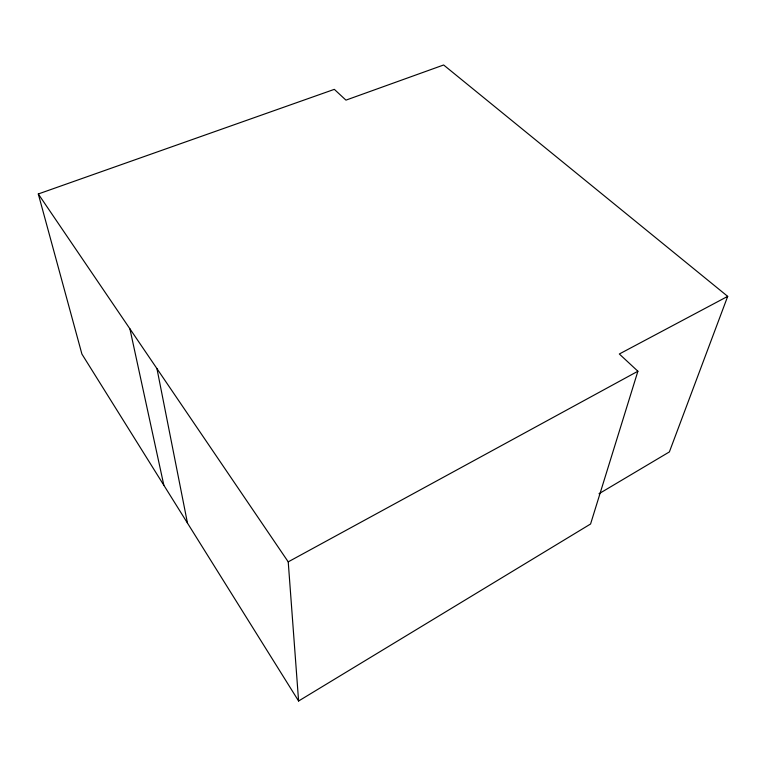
<?xml version="1.0" encoding="UTF-8"?>
<svg xmlns="http://www.w3.org/2000/svg" width="766" height="766" viewBox="0 0 766 766"><rect width="100%" height="100%" fill="white"/><g stroke="black" fill="none" stroke-linecap="round" stroke-linejoin="round"><path stroke-width="1.15" d="M727.7 296.365L619.33 353.997L637.896 371.232L590.576 524.001L298.596 701.014L81.914 354.074L38.3 193.97L334.33 89.354L345.945 100.135L443.638 64.986L727.7 296.365L669.379 451.921L599.002 493.735M298.596 701.014L288.227 561.851L637.896 371.232M38.3 193.97L288.227 561.851M129.894 328.796L163.847 485.251M156.953 368.618L187.469 523.082"/></g></svg>
